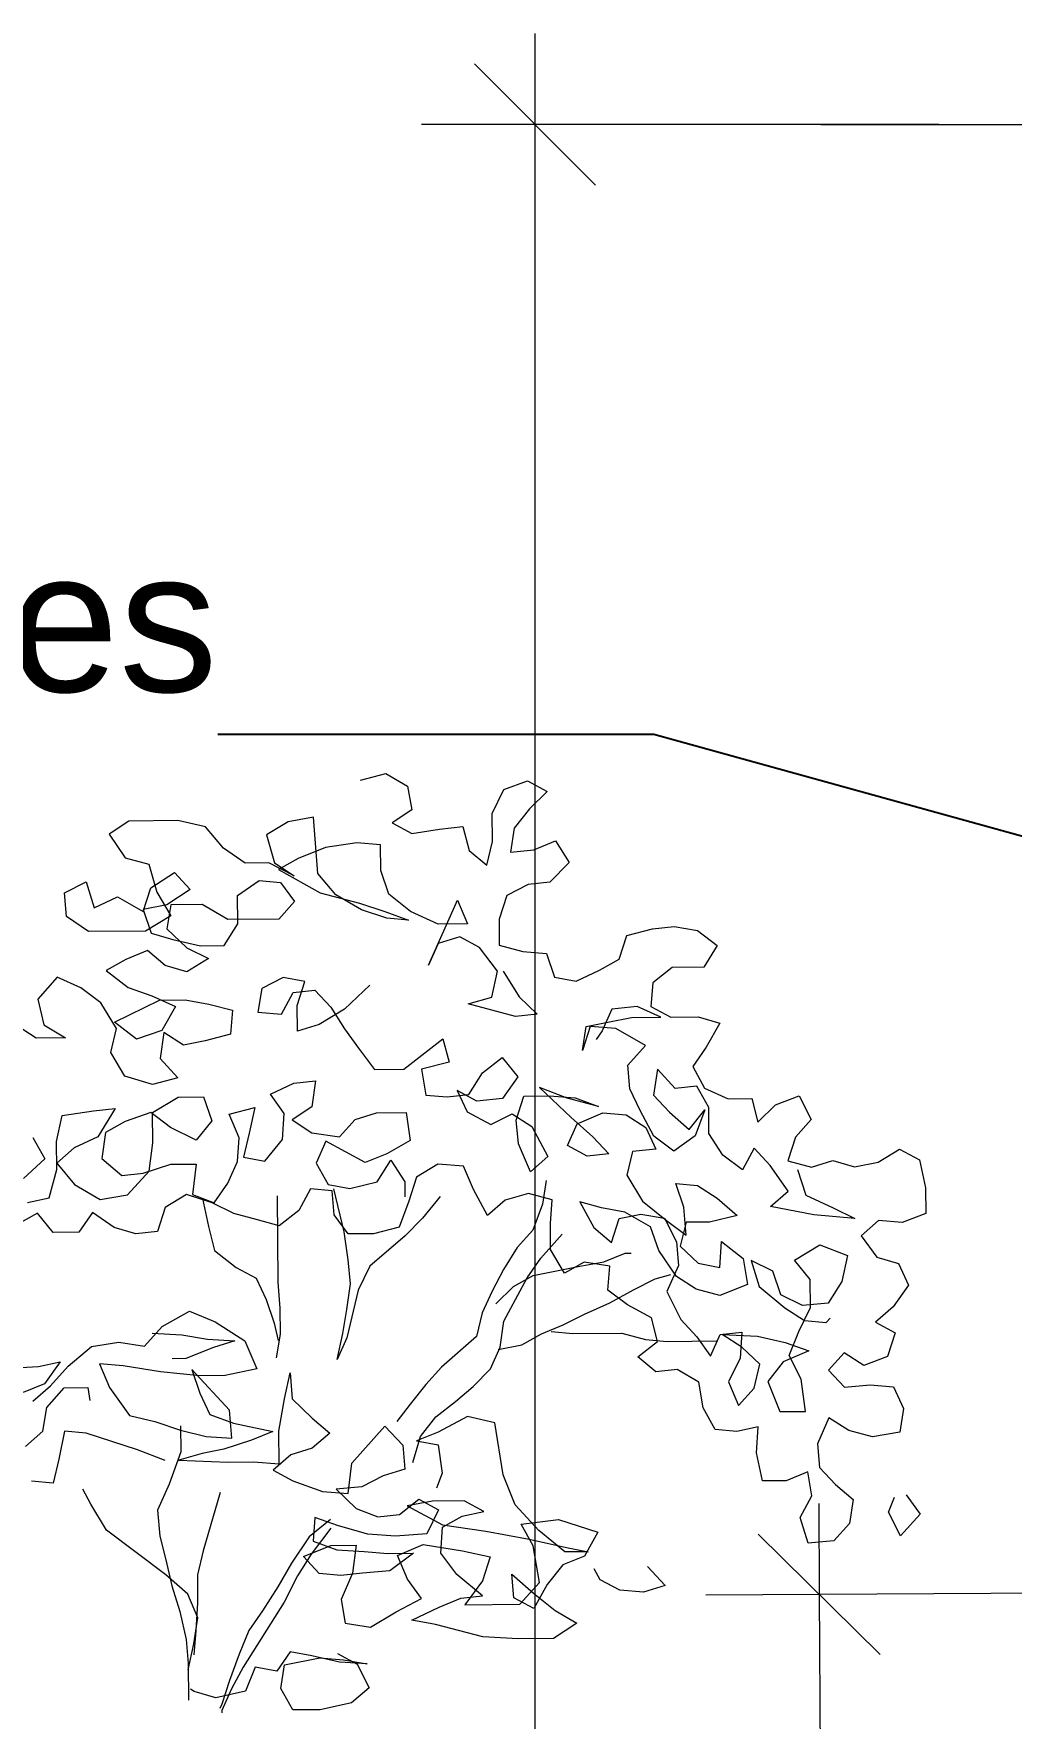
# Model space of a CAD drawing. Header units: millimetres. Extents: x 318905 to 439572, y -5133 to 105868.
# Drawn here: x 351567 to 352777, y 5661 to 7747 of the extents above; entities that cross this region are included whole.
import ezdxf

# ---------------------------------------------------------------- set-up
doc = ezdxf.new("R2010")
doc.units = ezdxf.units.MM
doc.header["$MEASUREMENT"] = 0
doc.linetypes.add('AStair_dashed', pattern=[1800, 800, -1000])
doc.layers.add('0_Stylo_No__98', color=154, linetype='Continuous', lineweight=0)
doc.layers.add('INTI_Etiquettes_Stylo_No__1', color=7, linetype='Continuous', lineweight=5)
doc.layers.add('2D -  Dessin général_Stylo_No__81', color=7, linetype='Continuous', lineweight=13, true_color=0x6a6a6a)
doc.layers.add('INTI_Agencement_Stylo_No__102', color=7, linetype='Continuous', lineweight=0, true_color=0xcccccc)
doc.styles.add('STYLE_GENERE_2', font='Arial')
doc.styles.add('STYLE_GENERE_3', font='')
doc.styles.get('STYLE_GENERE_3').set_extended_font_data('Arial')
doc.dimstyles.new('STYLE_GENERE__1', dxfattribs={"dimtxt": 200, "dimasz": 142.5, "dimexe": 0.18, "dimexo": 500, "dimgap": 0.09, "dimtad": 0, "dimtih": 1, "dimtoh": 1, "dimlfac": 0.001, "dimzin": 0, "dimdsep": 46, "dimtxsty": 'STYLE_GENERE_3', "dimblk": 'ARROWHEAD_6', "dimblk1": 'ARROWHEAD_6', "dimblk2": 'ARROWHEAD_6', "dimcen": 0.09, "dimclrd": 154, "dimclre": 154, "dimclrt": 154, "dimazin": 0, "dimtfac": 1, "dimtdec": 4, "dimtmove": 0, "dimatfit": 3, "dimfxl": 0, "dimtolj": 1, "dimtzin": 0, "dimarcsym": 0})
doc.dimstyles.new('STYLE_GENERE__3', dxfattribs={"dimtxt": 0.18, "dimasz": 182.4, "dimexe": 0.18, "dimexo": 0.0625, "dimgap": 0.09, "dimtad": 0, "dimtih": 1, "dimtoh": 1, "dimdec": 4, "dimzin": 0, "dimdsep": 46, "dimcen": 0.09, "dimadec": 0, "dimazin": 0, "dimtfac": 1, "dimtdec": 4, "dimtmove": 0, "dimatfit": 3, "dimldrblk": 'ARROWHEAD_5', "dimfxl": 0, "dimtolj": 1, "dimtzin": 0, "dimarcsym": 0})

# ---------------------------------------------------------------- blocks, each defined once
blk = doc.blocks.new('arbre6[1]', base_point=(351659.1, -542.5))
at = {"layer": 'INTI_Agencement_Stylo_No__102', "linetype": 'Continuous'}
for p, q in [((351971.5, 6822.6), (352003.1, 6830.9)), ((352003.1, 6830.9), (352030, 6815.1)), ((352030, 6815.1), (352035, 6785.7)), ((352134.8, 6781.3), (352149.2, 6810.8)), ((352149.2, 6810.8), (352178.3, 6821.8)), ((352178.3, 6821.8), (352202.7, 6808.6)), ((352202.7, 6808.6), (352181, 6787)), ((352035, 6785.7), (352010.8, 6769.4)), ((352135.1, 6746.5), (352134.8, 6781.3)), ((352181, 6787), (352161.7, 6762.8)), ((351684.8, 6771.8), (351660.6, 6755.6)), ((351745.7, 6772.4), (351684.8, 6771.8)), ((351779.8, 6764.7), (351745.7, 6772.4)), ((351801.9, 6738.1), (351779.8, 6764.7)), ((351881.9, 6770.9), (351855.3, 6754.6)), ((351913.5, 6776.6), (351881.9, 6770.9)), ((351916.2, 6739.1), (351913.5, 6776.6)), ((352010.8, 6769.4), (352035.3, 6756.3)), ((352035.3, 6756.3), (352069.3, 6761.9)), ((352069.3, 6761.9), (352098.4, 6764.9)), ((352098.4, 6764.9), (352106, 6735.5)), ((352161.7, 6762.8), (352157.1, 6733.3)), ((351660.6, 6755.6), (351680.3, 6726.3)), ((351855.3, 6754.6), (351865.2, 6719.9)), ((351928.4, 6739.2), (351894.4, 6725.6)), ((351918.9, 6707), (351916.2, 6739.1)), ((351967.2, 6744.9), (351928.4, 6739.2)), ((351996.4, 6742.5), (351967.2, 6744.9)), ((351996.7, 6710.4), (351996.4, 6742.5)), ((352128, 6717), (352135.1, 6746.5)), ((352186.2, 6736.2), (352212.9, 6747.2)), ((352212.9, 6747.2), (352230.1, 6720.6)), ((351680.3, 6726.3), (351709.6, 6718.5)), ((351709.6, 6718.5), (351719.6, 6683.8)), ((351828.8, 6719.6), (351801.9, 6738.1)), ((351858, 6719.9), (351828.8, 6719.6)), ((351889.7, 6704.1), (351858, 6719.9)), ((351865.2, 6719.9), (351889.7, 6704.1)), ((351894.4, 6725.6), (351870.2, 6711.9)), ((352106, 6735.5), (352128, 6717)), ((352157.1, 6733.3), (352186.2, 6736.2)), ((352230.1, 6720.6), (352206, 6696.2)), ((351712.2, 6689.1), (351741.3, 6708.1)), ((351741.3, 6708.1), (351760.9, 6686.9)), ((351819.3, 6679.4), (351846, 6698.3)), ((351846, 6698.3), (351872.7, 6695.9)), ((351870.2, 6711.9), (351921.5, 6683)), ((351941, 6680.5), (351918.9, 6707)), ((352006.6, 6681.1), (351996.7, 6710.4)), ((351605.2, 6682.8), (351631.9, 6696.4)), ((351607.9, 6653.4), (351605.2, 6682.8)), ((351631.9, 6696.4), (351641.9, 6664.4)), ((351641.9, 6664.4), (351671, 6678)), ((351671, 6678), (351702.7, 6659.6)), ((351702.7, 6659.6), (351712.2, 6689.1)), ((351719.6, 6683.8), (351736.8, 6654.5)), ((351760.9, 6686.9), (351731.8, 6667.9)), ((351819.6, 6644.6), (351819.3, 6679.4)), ((351872.7, 6695.9), (351889.9, 6672)), ((351921.5, 6683), (351970.2, 6670)), ((351972.7, 6662), (351941, 6680.5)), ((352033.5, 6659.9), (352006.6, 6681.1)), ((352152.6, 6679.7), (352143.1, 6650.2)), ((352179.3, 6693.3), (352152.6, 6679.7)), ((352206, 6696.2), (352179.3, 6693.3)), ((351731.8, 6667.9), (351702.7, 6662.3)), ((351702.7, 6662.3), (351712.6, 6632.9)), ((351736.7, 6667.9), (351732.1, 6638.4)), ((351775.6, 6668.3), (351736.7, 6667.9)), ((351807.4, 6649.8), (351775.6, 6668.3)), ((351889.9, 6672), (351870.6, 6650.4)), ((351970.2, 6670), (352001.9, 6659.6)), ((352004.4, 6651.6), (351972.7, 6662)), ((352001.9, 6659.6), (352031.2, 6649.2)), ((352067.7, 6644.1), (352033.5, 6659.9)), ((352055.9, 6593.2), (352091.8, 6673.8)), ((352091.8, 6673.8), (352104.2, 6644.5)), ((351634.8, 6634.9), (351607.9, 6653.4)), ((351705.3, 6635.5), (351634.8, 6634.9)), ((351736.8, 6654.5), (351705.3, 6635.5)), ((351732.1, 6638.4), (351756.6, 6614.6)), ((351802.8, 6617.7), (351819.6, 6644.6)), ((351870.6, 6650.4), (351807.4, 6649.8)), ((352031.2, 6649.2), (352004.4, 6651.6)), ((352104.2, 6644.5), (352067.7, 6644.1)), ((352143.1, 6650.2), (352143.3, 6618.1)), ((352301.4, 6630.2), (352332.9, 6638.5)), ((352332.9, 6638.5), (352359.7, 6641.4)), ((352359.7, 6641.4), (352388.9, 6636.3)), ((352388.9, 6636.3), (352413.3, 6617.8)), ((351712.6, 6632.9), (351739.5, 6625.1)), ((351739.5, 6625.1), (351773.6, 6617.4)), ((351756.6, 6614.6), (351783.4, 6601.4)), ((351773.6, 6617.4), (351802.8, 6617.7)), ((352067.9, 6620.1), (352055.9, 6593.2)), ((352094.6, 6628.3), (352067.9, 6620.1)), ((352119, 6615.2), (352094.6, 6628.3)), ((352141.1, 6585.9), (352119, 6615.2)), ((352143.3, 6618.1), (352172.6, 6610.3)), ((352291.8, 6600.7), (352301.4, 6630.2)), ((352413.3, 6617.8), (352396.5, 6590.9)), ((351681.3, 6600.5), (351657, 6586.9)), ((351707.9, 6611.4), (351681.3, 6600.5)), ((351730, 6592.9), (351707.9, 6611.4)), ((351756.8, 6585.1), (351730, 6592.9)), ((351783.4, 6601.4), (351756.8, 6585.1)), ((352172.6, 6610.3), (352201.8, 6607.9)), ((352201.8, 6607.9), (352211.7, 6578.5)), ((352267.6, 6587.1), (352291.8, 6600.7)), ((351596.3, 6578.3), (351572.2, 6551.3)), ((351625.6, 6565.2), (351596.3, 6578.3)), ((351657, 6586.9), (351684, 6565.7)), ((351876, 6578.2), (351849.4, 6564.5)), ((351902.8, 6573.1), (351876, 6578.2)), ((351893.3, 6543.5), (351902.8, 6573.1)), ((352134.1, 6553.7), (352141.1, 6585.9)), ((352148.4, 6586), (352168.1, 6554)), ((352211.7, 6578.5), (352238.5, 6573.4)), ((352238.5, 6573.4), (352267.6, 6587.1)), ((352357.6, 6590.6), (352333.4, 6571.6)), ((352396.5, 6590.9), (352357.6, 6590.6)), ((351572.2, 6551.3), (351579.7, 6519.3)), ((351650, 6546.7), (351625.6, 6565.2)), ((351684, 6565.7), (351713.2, 6555.3)), ((351713.2, 6555.3), (351742.5, 6542.2)), ((351849.4, 6564.5), (351844.7, 6535.1)), ((351873.9, 6532.6), (351888.3, 6559.5)), ((351888.3, 6559.5), (351915.1, 6562.5)), ((351915.1, 6562.5), (351934.7, 6541.2)), ((351983.1, 6568.4), (351951.7, 6538.7)), ((352104.9, 6545.4), (352134.1, 6553.7)), ((352168.1, 6554), (352190.2, 6532.8)), ((352333.4, 6571.6), (352331.2, 6542.1)), ((351669.7, 6514.7), (351650, 6546.7)), ((351667.3, 6522.7), (351723, 6550)), ((351723, 6550), (351754.6, 6550.3)), ((351742.5, 6542.2), (351725.7, 6512.6)), ((351754.6, 6550.3), (351783.8, 6545.2)), ((351783.8, 6545.2), (351813.1, 6537.4)), ((351813.1, 6537.4), (351810.9, 6508)), ((351844.7, 6535.1), (351873.9, 6532.6)), ((351893.6, 6511.4), (351893.3, 6543.5)), ((351951.7, 6538.7), (351920.3, 6519.7)), ((351934.7, 6541.2), (351951.9, 6514.6)), ((352163.4, 6529.9), (352104.9, 6545.4)), ((352190.2, 6532.8), (352163.4, 6529.9)), ((352282.6, 6539), (352270.6, 6512.1)), ((352314.2, 6542), (352282.6, 6539)), ((352343.5, 6528.9), (352314.2, 6542)), ((352331.2, 6542.1), (352355.6, 6529)), ((351570.1, 6503.1), (351545.6, 6519)), ((351579.7, 6519.3), (351606.6, 6503.5)), ((351662.7, 6485.2), (351669.7, 6514.7)), ((351694.2, 6501.6), (351667.3, 6522.7)), ((351725.7, 6512.6), (351694.2, 6501.6)), ((351728.2, 6509.9), (351723.5, 6477.8)), ((351752.6, 6494.1), (351728.2, 6509.9)), ((351920.3, 6519.7), (351893.6, 6511.4)), ((351951.9, 6514.6), (351969.1, 6490.7)), ((352256, 6517.4), (352246.5, 6487.8)), ((352246.5, 6487.8), (352251.1, 6517.3)), ((352251.1, 6517.3), (352277.8, 6522.9)), ((352287.6, 6515), (352256, 6517.4)), ((352270.6, 6512.1), (352263.4, 6501.4)), ((352277.8, 6522.9), (352307, 6528.5)), ((352324.3, 6493.9), (352287.6, 6515)), ((352307, 6528.5), (352343.5, 6528.9)), ((352355.6, 6529), (352389.7, 6529.3)), ((352389.7, 6529.3), (352416.5, 6521.5)), ((352416.5, 6521.5), (352399.7, 6491.9)), ((351606.6, 6503.5), (351570.1, 6503.1)), ((351779.3, 6499.7), (351752.6, 6494.1)), ((351810.9, 6508), (351779.3, 6499.7)), ((351969.1, 6490.7), (351988.8, 6464.1)), ((352025.3, 6464.4), (352073.6, 6502.3)), ((352073.6, 6502.3), (352081.2, 6473)), ((352302.6, 6469.6), (352324.3, 6493.9)), ((352399.7, 6491.9), (352382.8, 6467.7)), ((351679.9, 6455.9), (351662.7, 6485.2)), ((351723.5, 6477.8), (351745.6, 6453.9)), ((352081.2, 6473), (352047.2, 6464.6)), ((352122.6, 6459.9), (352146.8, 6478.9)), ((352146.8, 6478.9), (352166.4, 6455)), ((352305.2, 6440.2), (352302.6, 6469.6)), ((352382.8, 6467.7), (352397.6, 6441)), ((351714, 6445.5), (351679.9, 6455.9)), ((351745.6, 6453.9), (351714, 6445.5)), ((351860.1, 6433.5), (351889.2, 6447.1)), ((351889.2, 6447.1), (351915.9, 6450)), ((351915.9, 6450), (351911.3, 6417.9)), ((351988.8, 6464.1), (352025.3, 6464.4)), ((352047.2, 6464.6), (352052.3, 6432.5)), ((352105.8, 6433), (352122.6, 6459.9)), ((352166.4, 6455), (352147.2, 6428)), ((352339.1, 6464.6), (352334.5, 6432.4)), ((352361.2, 6440.7), (352339.1, 6464.6)), ((351714.3, 6410.8), (351745.8, 6429.8)), ((351745.8, 6429.8), (351777.4, 6430.1)), ((351777.4, 6430.1), (351787.4, 6400.7)), ((351877.3, 6409.5), (351860.1, 6433.5)), ((352052.3, 6432.5), (352079.1, 6430.1)), ((352079.1, 6430.1), (352105.8, 6433)), ((352115.6, 6425.1), (352091.2, 6438.2)), ((352091.2, 6438.2), (352103.5, 6411.6)), ((352147.2, 6428), (352115.6, 6425.1)), ((352164.4, 6401.4), (352173.9, 6431)), ((352173.9, 6431), (352205.5, 6431.3)), ((352227.4, 6428.8), (352193.3, 6441.9)), ((352193.3, 6441.9), (352232.5, 6404.7)), ((352205.5, 6431.3), (352237.2, 6428.9)), ((352266.4, 6418.4), (352227.4, 6428.8)), ((352237.2, 6428.9), (352266.4, 6418.4)), ((352317.6, 6413.5), (352305.2, 6440.2)), ((352334.5, 6432.4), (352354.1, 6411.2)), ((352387.9, 6443.6), (352361.2, 6440.7)), ((352402.7, 6417), (352387.9, 6443.6)), ((352397.6, 6441), (352426.9, 6427.9)), ((352426.9, 6427.9), (352456.1, 6428.2)), ((352456.1, 6428.2), (352463.6, 6398.8)), ((352485.4, 6420.4), (352514.5, 6431.4)), ((352514.5, 6431.4), (352529.3, 6402.1)), ((351595.4, 6374.9), (351602.4, 6407.1)), ((351602.4, 6407.1), (351641.3, 6412.8)), ((351641.3, 6412.8), (351668.1, 6415.7)), ((351668.1, 6415.7), (351646.4, 6380.7)), ((351711.9, 6410.7), (351680.3, 6399.7)), ((351736.3, 6392.2), (351711.9, 6410.7)), ((351714.6, 6373.3), (351714.3, 6410.8)), ((351809.2, 6408.9), (351840.8, 6417.2)), ((351821.6, 6379.6), (351809.2, 6408.9)), ((351840.8, 6417.2), (351833.7, 6385.1)), ((351875.1, 6377.4), (351877.3, 6409.5)), ((351911.3, 6417.9), (351887.1, 6401.6)), ((351964.9, 6402.3), (351991.6, 6410.6)), ((351991.6, 6410.6), (352028.1, 6410.9)), ((352028.1, 6410.9), (352033.2, 6376.2)), ((352103.5, 6411.6), (352132.8, 6395.8)), ((352132.8, 6395.8), (352159.5, 6409.4)), ((352159.5, 6409.4), (352183.9, 6393.6)), ((352239.9, 6396.8), (352271.4, 6410.4)), ((352271.4, 6410.4), (352300.6, 6408)), ((352300.6, 6408), (352325, 6392.2)), ((352334.8, 6381.6), (352317.6, 6413.5)), ((352354.1, 6411.2), (352378.6, 6390)), ((352378.6, 6390), (352397.8, 6414.3)), ((352397.8, 6414.3), (352385.9, 6382)), ((352402.9, 6384.9), (352402.7, 6417)), ((352463.6, 6398.8), (352485.4, 6420.4)), ((351656.1, 6386.1), (351651.5, 6354)), ((351680.3, 6399.7), (351656.1, 6386.1)), ((351768.1, 6376.4), (351736.3, 6392.2)), ((351787.4, 6400.7), (351768.1, 6376.4)), ((351833.7, 6385.1), (351826.6, 6355.6)), ((351887.1, 6401.6), (351911.5, 6385.8)), ((351911.5, 6385.8), (351945.6, 6380.7)), ((351945.6, 6380.7), (351964.9, 6402.3)), ((352167.1, 6372), (352164.4, 6401.4)), ((352183.9, 6393.6), (352203.7, 6356.3)), ((352227.9, 6369.9), (352239.9, 6396.8)), ((352232.5, 6404.7), (352259.4, 6380.9)), ((352325, 6392.2), (352337.4, 6365.5)), ((352420.2, 6358.2), (352402.9, 6384.9)), ((352529.3, 6402.1), (352510, 6380.5)), ((351566.1, 6380), (351580.9, 6353.3)), ((351595.6, 6340.1), (351595.4, 6374.9)), ((351617.3, 6367), (351595.6, 6348.1)), ((351646.4, 6380.7), (351617.3, 6367)), ((351710, 6338.4), (351714.6, 6373.3)), ((351819.4, 6350.1), (351821.6, 6379.6)), ((351853.4, 6350.4), (351875.1, 6377.4)), ((351928.6, 6375.2), (351916.7, 6348.3)), ((351977.5, 6348.9), (351928.6, 6375.2)), ((352033.2, 6376.2), (352004.2, 6359.8)), ((352181.9, 6337.4), (352167.1, 6372)), ((352252.3, 6356.7), (352227.9, 6369.9)), ((352259.4, 6380.9), (352279.1, 6359.6)), ((352337.4, 6365.5), (352308.2, 6362.6)), ((352359.3, 6363.1), (352334.8, 6381.6)), ((352385.9, 6382), (352359.3, 6363.1)), ((352459, 6366.6), (352444.6, 6339.7)), ((352478.6, 6345.4), (352459, 6366.6)), ((352510, 6380.5), (352500.5, 6350.9)), ((352612.4, 6349.3), (352639, 6365.6)), ((352639, 6365.6), (352663.5, 6352.4)), ((351580.9, 6353.3), (351554.4, 6329)), ((351595.6, 6348.1), (351617.7, 6321.5)), ((351651.5, 6354), (351676, 6332.8)), ((351702.7, 6335.7), (351736.7, 6346.7)), ((351736.7, 6346.7), (351768.3, 6347)), ((351768.3, 6347), (351763.7, 6309.5)), ((351807.4, 6323.3), (351819.4, 6350.1)), ((351826.6, 6355.6), (351853.4, 6350.4)), ((351916.7, 6348.3), (351931.5, 6321.7)), ((352004.2, 6359.8), (351977.5, 6348.9)), ((351992.3, 6324.9), (352009.1, 6351.9)), ((352009.1, 6351.9), (352026.3, 6325.2)), ((352067.5, 6347), (352040.9, 6330.7)), ((352099.2, 6344.6), (352067.5, 6347)), ((352111.5, 6315.3), (352099.2, 6344.6)), ((352203.7, 6356.3), (352181.9, 6337.4)), ((352279.1, 6359.6), (352252.3, 6356.7)), ((352308.2, 6362.6), (352301.1, 6333.1)), ((352444.6, 6339.7), (352420.2, 6358.2)), ((352500.8, 6313.5), (352478.6, 6345.4)), ((352500.5, 6350.9), (352529.7, 6343.2)), ((352529.7, 6343.2), (352556.4, 6351.5)), ((352556.4, 6351.5), (352583.2, 6343.7)), ((352583.2, 6343.7), (352612.4, 6349.3)), ((352663.5, 6352.4), (352671, 6317.7)), ((351586.2, 6305.2), (351595.6, 6340.1)), ((351676, 6332.8), (351702.7, 6335.7)), ((351683.4, 6308.8), (351710, 6338.4)), ((351790.6, 6299), (351807.4, 6323.3)), ((351931.5, 6321.7), (351958.3, 6316.6)), ((351958.3, 6316.6), (351992.3, 6324.9)), ((352026.3, 6325.2), (352026.5, 6306.5)), ((352040.9, 6330.7), (352031.4, 6301.2)), ((352201.5, 6326.8), (352196.8, 6297.3)), ((352301.1, 6333.1), (352320.8, 6301.1)), ((352372, 6293.6), (352362, 6322.9)), ((352362, 6322.9), (352388.8, 6320.5)), ((352512.7, 6340.3), (352522.7, 6308.3)), ((351559.5, 6299.6), (351586.2, 6305.2)), ((351617.7, 6321.5), (351649.4, 6303.1)), ((351649.4, 6303.1), (351683.4, 6308.8)), ((351756.4, 6309.4), (351729.8, 6293.1)), ((351788.1, 6299), (351756.4, 6309.4)), ((351763.7, 6309.5), (351790.6, 6299)), ((351775.9, 6304.2), (351783.5, 6269.5)), ((351868.3, 6307.8), (351869.1, 6200.7)), ((351909.6, 6316.2), (351895.2, 6289.3)), ((351936.4, 6313.7), (351909.6, 6316.2)), ((351939.1, 6284.3), (351936.4, 6313.7)), ((351951.4, 6263), (351938.8, 6316.4)), ((352031.4, 6301.2), (352019.4, 6269)), ((352070.2, 6306.9), (352048.5, 6279.9)), ((352128.8, 6283.3), (352111.5, 6315.3)), ((352150.6, 6302.3), (352128.8, 6283.3)), ((352179.7, 6310.6), (352150.6, 6302.3)), ((352208.9, 6302.8), (352179.7, 6310.6)), ((352206.7, 6273.3), (352208.9, 6302.8)), ((352320.8, 6301.1), (352350.2, 6277.3)), ((352388.8, 6320.5), (352413.3, 6304.7)), ((352413.3, 6304.7), (352437.7, 6283.5)), ((352479, 6294.5), (352500.8, 6313.5)), ((352522.7, 6308.3), (352556.9, 6292.6)), ((352671, 6317.7), (352671.3, 6285.6)), ((351571.7, 6286.3), (351547.5, 6272.7)), ((351591.4, 6262.4), (351571.7, 6286.3)), ((351639.8, 6286.9), (351623, 6262.7)), ((351666.7, 6268.5), (351639.8, 6286.9)), ((351729.8, 6293.1), (351720.3, 6263.6)), ((351815, 6285.9), (351788.1, 6299)), ((351844.2, 6278.1), (351815, 6285.9)), ((351895.2, 6289.3), (351871, 6270.3)), ((351956.3, 6260.4), (351939.1, 6284.3)), ((352048.5, 6279.9), (352026.8, 6258.3)), ((352196.8, 6297.3), (352184.9, 6265.1)), ((352269.8, 6292.6), (352243, 6300.4)), ((352243, 6300.4), (352260.3, 6268.5)), ((352299, 6287.6), (352269.8, 6292.6)), ((352291.8, 6279.5), (352318.5, 6285.1)), ((352330.8, 6269.1), (352299, 6287.6)), ((352318.5, 6285.1), (352347.8, 6280)), ((352347.8, 6280), (352362.6, 6250.7)), ((352374.7, 6258.8), (352372, 6293.6)), ((352437.7, 6283.5), (352403.7, 6275.1)), ((352532.6, 6284.3), (352479, 6294.5)), ((352583.7, 6279.4), (352532.6, 6284.3)), ((352556.9, 6292.6), (352583.7, 6279.4)), ((352671.3, 6285.6), (352642.1, 6274.6)), ((351623, 6262.7), (351591.4, 6262.4)), ((351693.5, 6260.7), (351666.7, 6268.5)), ((351720.3, 6263.6), (351693.5, 6260.7)), ((351783.5, 6269.5), (351791, 6240.1)), ((351871, 6270.3), (351844.2, 6278.1)), ((351956.5, 6228.3), (351951.4, 6263)), ((351987.9, 6260.7), (351956.3, 6260.4)), ((352019.4, 6269), (351987.9, 6260.7)), ((352184.9, 6265.1), (352165.6, 6243.5)), ((352194.9, 6230.4), (352221.4, 6260.1)), ((352207, 6241.2), (352206.7, 6273.3)), ((352260.3, 6268.5), (352282.3, 6249.9)), ((352282.3, 6249.9), (352291.8, 6279.5)), ((352340.8, 6239.8), (352330.8, 6269.1)), ((352350.2, 6277.3), (352374.7, 6258.8)), ((352374.6, 6274.9), (352367.5, 6245.4)), ((352403.7, 6275.1), (352374.6, 6274.9)), ((352612.9, 6277), (352591.2, 6258.1)), ((352642.1, 6274.6), (352612.9, 6277)), ((351791, 6240.1), (351817.9, 6219)), ((352026.8, 6258.3), (351983.3, 6220.5)), ((352165.6, 6243.5), (352148.8, 6216.6)), ((352224.2, 6211.9), (352207, 6241.2)), ((352362.9, 6207.8), (352340.8, 6239.8)), ((352362.6, 6250.7), (352365.2, 6221.2)), ((352367.5, 6245.4), (352389.5, 6224.1)), ((352416.3, 6219), (352418.5, 6251.2)), ((352418.5, 6251.2), (352445.4, 6230)), ((352508.7, 6227.9), (352540.2, 6246.9)), ((352540.2, 6246.9), (352574.3, 6233.8)), ((352591.2, 6258.1), (352610.8, 6231.5)), ((351817.9, 6219), (351842.3, 6205.8)), ((351959.1, 6198.8), (351956.5, 6228.3)), ((351983.3, 6220.5), (351968.9, 6190.9)), ((352178, 6206.2), (352194.9, 6230.4)), ((352212, 6214.5), (352241.2, 6220.1)), ((352248.4, 6225.5), (352224.2, 6211.9)), ((352241.2, 6220.1), (352272.8, 6225.8)), ((352280.1, 6220.5), (352248.4, 6225.5)), ((352272.8, 6225.8), (352299.4, 6236.7)), ((352277.9, 6191), (352280.1, 6220.5)), ((352299.4, 6236.7), (352306.7, 6236.8)), ((352365.2, 6221.2), (352350.9, 6189)), ((352389.5, 6224.1), (352416.3, 6219)), ((352445.4, 6230), (352450.5, 6197.9)), ((352482, 6214.3), (352455.2, 6227.4)), ((352455.2, 6227.4), (352465.2, 6195.4)), ((352528.3, 6204), (352508.7, 6227.9)), ((352574.3, 6233.8), (352567.3, 6201.7)), ((352610.8, 6231.5), (352637.7, 6223.7)), ((352637.7, 6223.7), (352650, 6197.1)), ((351842.3, 6205.8), (351854.7, 6179.1)), ((351869.1, 6200.7), (351871.8, 6168.6)), ((351954.5, 6166.7), (351959.1, 6198.8)), ((352148.8, 6216.6), (352134.4, 6189.7)), ((352149.2, 6152.4), (352178, 6206.2)), ((352161.1, 6195.3), (352185.3, 6208.9)), ((352185.3, 6208.9), (352212, 6214.5)), ((352309.5, 6191.3), (352336.2, 6204.9)), ((352336.2, 6204.9), (352355.6, 6210.4)), ((352387.3, 6192), (352362.9, 6207.8)), ((352450.5, 6197.9), (352416.6, 6184.2)), ((352492, 6184.9), (352482, 6214.3)), ((352528.6, 6169.2), (352528.3, 6204)), ((352567.3, 6201.7), (352550.5, 6174.7)), ((352650, 6197.1), (352630.8, 6170.1)), ((351854.7, 6179.1), (351864.6, 6149.8)), ((351968.9, 6190.9), (351954.8, 6131.9)), ((352134.4, 6189.7), (352122.4, 6162.8)), ((352139.3, 6173.7), (352161.1, 6195.3)), ((352302.3, 6172.5), (352277.9, 6191)), ((352280.4, 6175), (352309.5, 6191.3)), ((352350.9, 6189), (352368.2, 6154.4)), ((352416.6, 6184.2), (352387.3, 6192)), ((352465.2, 6195.4), (352497, 6168.9)), ((352518.8, 6171.8), (352492, 6184.9)), ((351726, 6145.9), (351759.9, 6164.9)), ((351759.9, 6164.9), (351791.7, 6151.8)), ((351871.8, 6168.6), (351872, 6136.5)), ((351949.9, 6137.2), (351954.5, 6166.7)), ((352122.4, 6162.8), (352115.3, 6133.3)), ((352222.3, 6147.7), (352248.9, 6161.3)), ((352248.9, 6161.3), (352280.4, 6175)), ((352331.7, 6156.7), (352302.3, 6172.5)), ((352339.2, 6127.3), (352331.7, 6156.7)), ((352497, 6168.9), (352521.4, 6153.1)), ((352514.2, 6139.6), (352528.6, 6169.2)), ((352550.5, 6174.7), (352518.8, 6171.8)), ((352548.2, 6150.6), (352553, 6156)), ((352630.8, 6170.1), (352609, 6151.2)), ((351704.3, 6121.6), (351726, 6145.9)), ((351713.9, 6137.7), (351750.4, 6135.4)), ((351750.4, 6135.4), (351782.1, 6130.3)), ((351791.7, 6151.8), (351828.3, 6128.1)), ((351864.6, 6149.8), (351869.7, 6128.4)), ((351872, 6136.5), (351867.4, 6107)), ((351942.8, 6105), (351949.9, 6137.2)), ((352144.6, 6120.2), (352149.2, 6152.4)), ((352171.4, 6123.1), (352195.6, 6136.7)), ((352195.6, 6136.7), (352222.3, 6147.7)), ((352207.7, 6139.5), (352234.5, 6137.1)), ((352234.5, 6137.1), (352295.3, 6137.6)), ((352295.3, 6137.6), (352324.6, 6129.9)), ((352368.2, 6154.4), (352387.8, 6133.1)), ((352405, 6109.2), (352416.9, 6136.1)), ((352416.9, 6136.1), (352443.7, 6139)), ((352443.8, 6120.2), (352419.4, 6136.1)), ((352419.4, 6136.1), (352463.2, 6133.8)), ((352443.7, 6139), (352441.5, 6106.8)), ((352463.2, 6133.8), (352497.3, 6126.1)), ((352502.3, 6110.1), (352514.2, 6139.6)), ((352521.4, 6153.1), (352548.2, 6150.6)), ((352609, 6151.2), (352633.4, 6138)), ((352633.4, 6138), (352623.9, 6108.5)), ((351609.6, 6096.6), (351638.6, 6121)), ((351638.6, 6121), (351672.6, 6126.6)), ((351672.6, 6126.6), (351704.3, 6121.6)), ((351789.5, 6119.7), (351755.5, 6106)), ((351782.1, 6130.3), (351816.2, 6127.9)), ((351816.2, 6127.9), (351789.5, 6119.7)), ((351828.3, 6128.1), (351843.2, 6093.4)), ((351954.8, 6131.9), (351942.8, 6105)), ((352115.3, 6133.3), (352071.8, 6095.5)), ((352132.7, 6093.3), (352144.6, 6120.2)), ((352142.2, 6117.5), (352171.4, 6123.1)), ((352315, 6108.4), (352339.2, 6127.3)), ((352324.6, 6129.9), (352351.3, 6127.4)), ((352351.3, 6127.4), (352412.1, 6128)), ((352387.8, 6133.1), (352405, 6109.2)), ((352465.9, 6099), (352443.8, 6120.2)), ((352526.6, 6115.6), (352495, 6102)), ((352497.3, 6126.1), (352526.6, 6115.6)), ((352570.4, 6113.4), (352551.1, 6091.8)), ((352594.8, 6097.5), (352570.4, 6113.4)), ((351519.6, 6093.1), (351573.1, 6096.3)), ((351573.1, 6096.3), (351599.9, 6101.9)), ((351599.9, 6101.9), (351580.6, 6075)), ((351587.9, 6072.3), (351609.6, 6096.6)), ((351677.7, 6097.2), (351648.5, 6099.7)), ((351648.5, 6099.7), (351660.9, 6070.3)), ((351724, 6089.6), (351677.7, 6097.2)), ((351755.5, 6106), (351738.5, 6105.8)), ((351809.5, 6042.2), (351762.9, 6092.7)), ((351762.9, 6092.7), (351772.9, 6063.3)), ((351843.2, 6093.4), (351804.3, 6085)), ((352071.8, 6095.5), (352052.5, 6073.9)), ((352110.9, 6071.7), (352132.7, 6093.3)), ((352337, 6089.8), (352315, 6108.4)), ((352363.8, 6092.7), (352337, 6089.8)), ((352390.6, 6076.9), (352363.8, 6092.7)), ((352441.5, 6106.8), (352427.1, 6077.3)), ((352458.8, 6069.5), (352465.9, 6099)), ((352495, 6102), (352475.8, 6077.7)), ((352517.1, 6080.8), (352502.3, 6110.1)), ((352623.9, 6108.5), (352594.8, 6097.5)), ((351580.6, 6075), (351553.9, 6064)), ((351566.2, 6053.4), (351587.9, 6072.3)), ((351772.7, 6084.7), (351724, 6089.6)), ((351804.3, 6085), (351772.7, 6084.7)), ((351877.5, 6056.2), (351884.6, 6088.4)), ((351884.6, 6088.4), (351887.2, 6056.3)), ((352052.5, 6073.9), (352033.2, 6049.6)), ((352089.2, 6052.8), (352110.9, 6071.7)), ((352395.7, 6044.9), (352390.6, 6076.9)), ((352427.1, 6077.3), (352439.5, 6047.9)), ((352475.8, 6077.7), (352490.6, 6040.4)), ((352522.3, 6040.6), (352517.1, 6080.8)), ((352551.1, 6091.8), (352570.7, 6070.5)), ((352570.7, 6070.5), (352602.3, 6073.5)), ((352602.3, 6073.5), (352631.5, 6071.1)), ((351583.2, 6045.5), (351605, 6069.8)), ((351605, 6069.8), (351634.1, 6070.1)), ((351634.1, 6070.1), (351636.7, 6054.1)), ((351660.9, 6070.3), (351685.5, 6035.8)), ((351772.9, 6063.3), (351785.2, 6036.7)), ((351870.5, 6016), (351877.5, 6056.2)), ((351887.2, 6056.3), (351911.7, 6032.4)), ((352065, 6033.8), (352089.2, 6052.8)), ((352439.5, 6047.9), (352458.8, 6069.5)), ((352631.5, 6071.1), (352643.9, 6044.4)), ((351578.6, 6016.1), (351583.2, 6045.5)), ((351685.5, 6035.8), (351717.2, 6028)), ((351785.2, 6036.7), (351814.5, 6026.2)), ((351812.2, 6007.5), (351809.5, 6042.2)), ((351911.7, 6032.4), (351933.8, 6013.9)), ((352033.2, 6049.6), (352016.4, 6028)), ((352045.7, 6009.6), (352065, 6033.8)), ((352103.9, 6034.2), (352067.6, 6015.1)), ((352138, 6026.5), (352103.9, 6034.2)), ((352410.5, 6018.2), (352395.7, 6044.9)), ((352490.6, 6040.4), (352522.3, 6040.6)), ((352551.5, 6032.9), (352537.2, 6000.6)), ((352576, 6017), (352551.5, 6032.9)), ((352643.9, 6044.4), (352639.2, 6014.9)), ((351556.8, 5997.1), (351578.6, 6016.1)), ((351605.4, 6016.3), (351598.3, 5981.4)), ((351632.1, 6013.9), (351605.4, 6016.3)), ((351695.5, 5993), (351632.1, 6013.9)), ((351717.2, 6028), (351748.9, 6017.6)), ((351748.8, 6022.9), (351749.1, 5990.8)), ((351748.9, 6017.6), (351780.6, 6009.8)), ((351780.6, 6009.8), (351812.2, 6007.5)), ((351814.5, 6026.2), (351863.2, 6015.9)), ((351863.2, 6015.9), (351836.5, 6005)), ((351870.8, 5975.9), (351870.5, 6016)), ((351933.8, 6013.9), (351912, 5995)), ((351960.8, 5976.7), (352001.8, 6022.6)), ((352001.8, 6022.6), (352023.9, 5998.7)), ((352036.2, 5977.4), (352045.7, 6009.6)), ((352067.6, 6015.1), (352040.9, 6004.2)), ((352148.2, 5962.3), (352138, 6026.5)), ((352437.3, 6015.8), (352410.5, 6018.2)), ((352464, 6021.4), (352437.3, 6015.8)), ((352461.8, 5989.2), (352464, 6021.4)), ((352605.2, 6009.3), (352576, 6017)), ((352639.2, 6014.9), (352605.2, 6009.3)), ((351729.7, 5979.9), (351695.5, 5993)), ((351749.1, 5990.8), (351734.8, 5950.5)), ((351775.8, 5988.4), (351746.7, 5980.1)), ((351802.6, 5994), (351775.8, 5988.4)), ((351836.5, 6005), (351802.6, 5994)), ((351912, 5995), (351885.3, 5986.7)), ((352023.9, 5998.7), (352026.5, 5969.2)), ((352040.9, 6004.2), (352067.7, 5999.1)), ((352067.7, 5999.1), (352072.8, 5964.3)), ((352469.4, 5954.5), (352461.8, 5989.2)), ((352537.2, 6000.6), (352539.8, 5971.2)), ((351598.3, 5981.4), (351591.2, 5951.9)), ((351746.7, 5980.1), (351807.5, 5978)), ((351807.5, 5978), (351839.2, 5978.3)), ((351839.2, 5978.3), (351870.8, 5975.9)), ((351885.3, 5986.7), (351863.6, 5967.8)), ((351863.6, 5967.8), (351888, 5954.6)), ((351956.2, 5939.2), (351960.8, 5976.7)), ((352026.5, 5969.2), (351999.8, 5961)), ((352539.8, 5971.2), (352559.4, 5950)), ((351591.2, 5951.9), (351564.5, 5954.4)), ((351734.8, 5950.5), (351720.4, 5918.3)), ((351888, 5954.6), (351924.6, 5941.6)), ((351973.2, 5947.4), (351941.6, 5944.4)), ((351999.8, 5961), (351973.2, 5947.4)), ((352072.8, 5964.3), (352065.6, 5945.5)), ((352163.1, 5925), (352148.2, 5962.3)), ((352498.6, 5954.8), (352469.4, 5954.5)), ((352525.3, 5965.7), (352498.6, 5954.8)), ((352530.3, 5936.3), (352525.3, 5965.7)), ((352559.4, 5950), (352581.5, 5931.4)), ((351637.7, 5925.6), (351627.8, 5944.2)), ((351657.4, 5893.6), (351637.7, 5925.6)), ((351798.1, 5940.4), (351776.7, 5868)), ((351924.6, 5941.6), (351956.2, 5939.2)), ((351941.6, 5944.4), (351966.1, 5920.5)), ((352019.7, 5913), (352043.9, 5931.9)), ((352060.9, 5929.4), (352029.3, 5923.8)), ((352043.9, 5931.9), (352068.3, 5918.8)), ((352099.8, 5929.8), (352060.9, 5929.4)), ((352124.2, 5916.6), (352099.8, 5929.8)), ((352515.9, 5909.4), (352530.3, 5936.3)), ((352581.5, 5931.4), (352576.8, 5902)), ((352625.4, 5915.8), (352632.5, 5934.6)), ((352647.1, 5937.4), (352664.3, 5913.5)), ((351720.4, 5918.3), (351723.1, 5886.2)), ((351934.6, 5906.9), (351908, 5885.2)), ((351915.1, 5909.4), (351912.9, 5879.9)), ((351944.4, 5898.9), (351915.1, 5909.4)), ((351966.1, 5920.5), (351992.9, 5910.1)), ((351992.9, 5910.1), (352019.7, 5913)), ((352029.3, 5923.8), (352073.3, 5900.1)), ((352068.3, 5918.8), (352053.9, 5889.2)), ((352073.3, 5897.4), (352097.5, 5911)), ((352097.5, 5911), (352124.2, 5916.6)), ((352192.5, 5893.1), (352163.1, 5925)), ((352170.6, 5901), (352216.8, 5906.7)), ((352216.8, 5906.7), (352265.5, 5891.1)), ((352525.9, 5877.4), (352515.9, 5909.4)), ((352640.2, 5886.5), (352625.4, 5915.8)), ((352664.3, 5913.5), (352640.2, 5886.5)), ((351730.7, 5838.1), (351657.4, 5893.6)), ((351723.1, 5886.2), (351730.6, 5856.8)), ((351908, 5885.2), (351886.3, 5852.9)), ((351934.7, 5896.1), (351910.6, 5863.8)), ((351980.9, 5888.5), (351944.4, 5898.9)), ((352015, 5886.2), (351980.9, 5888.5)), ((352053.9, 5889.2), (352015, 5886.2)), ((352071.1, 5865.3), (352073.3, 5897.4)), ((352073.3, 5900.1), (352126.9, 5892.5)), ((352126.9, 5892.5), (352180.4, 5882.3)), ((352185.4, 5874.3), (352170.6, 5901)), ((352224.4, 5866.6), (352192.5, 5893.1)), ((352265.5, 5891.1), (352248.7, 5861.5)), ((352576.8, 5902), (352557.5, 5880.4)), ((351776.7, 5868), (351769.7, 5838.4)), ((351910.6, 5863.8), (351893.7, 5836.9)), ((351900.9, 5861), (351934.8, 5874.7)), ((351912.9, 5879.9), (351942.2, 5869.4)), ((351934.8, 5874.7), (351966.4, 5875)), ((351942.2, 5869.4), (351976.2, 5867.1)), ((351966.4, 5875), (351961.8, 5840.2)), ((351976.2, 5867.1), (352005.4, 5864.7)), ((352005.4, 5864.7), (352037.1, 5865)), ((352037.1, 5865), (352008, 5843.3)), ((352017.6, 5862.1), (352049.1, 5875.8)), ((352049.1, 5875.8), (352097.8, 5868.2)), ((352090.8, 5838.7), (352071.1, 5865.3)), ((352097.8, 5868.2), (352132, 5860.5)), ((352180.4, 5882.3), (352226.7, 5872)), ((352193, 5828.9), (352185.4, 5874.3)), ((352253.5, 5866.9), (352224.4, 5866.6)), ((352226.7, 5872), (352253.5, 5866.9)), ((352557.5, 5880.4), (352525.9, 5877.4)), ((351730.6, 5856.8), (351738.1, 5824.8)), ((351886.3, 5852.9), (351869.5, 5823.3)), ((351920.5, 5839.8), (351900.9, 5861)), ((352008, 5843.3), (351974, 5840.3)), ((352030, 5832.8), (352017.6, 5862.1)), ((352132, 5860.5), (352122.5, 5830.9)), ((352222, 5850.6), (352202.8, 5826.3)), ((352248.7, 5861.5), (352222, 5850.6)), ((352268.4, 5832.2), (352261, 5845.6)), ((352326.7, 5848.8), (352348.7, 5824.9)), ((351757.7, 5814.2), (351730.7, 5838.1)), ((351738.1, 5824.8), (351748.1, 5792.7)), ((351769.7, 5838.4), (351769.9, 5803.6)), ((351869.5, 5823.3), (351850.3, 5793.7)), ((351893.7, 5836.9), (351877, 5804.6)), ((351947.3, 5837.4), (351920.5, 5839.8)), ((351974, 5840.3), (351947.3, 5837.4)), ((351961.8, 5840.2), (351947.5, 5807.9)), ((352047.2, 5808.8), (352030, 5832.8)), ((352122.6, 5812.2), (352090.8, 5838.7)), ((352122.5, 5830.9), (352100.8, 5801.3)), ((352161.5, 5809.9), (352158.9, 5839.3)), ((352158.9, 5839.3), (352185.8, 5815.4)), ((352168.9, 5801.9), (352193, 5828.9)), ((352202.8, 5826.3), (352186, 5796.7)), ((352292.8, 5819.1), (352268.4, 5832.2)), ((352348.7, 5824.9), (352322, 5816.7)), ((351770.1, 5784.9), (351757.7, 5814.2)), ((351769.9, 5803.6), (351767.8, 5768.8)), ((351877, 5804.6), (351826.5, 5723.9)), ((351947.5, 5807.9), (351952.6, 5778.5)), ((352015.7, 5792.5), (352047.2, 5808.8)), ((352069.2, 5798.3), (352095.9, 5809.3)), ((352095.9, 5809.3), (352122.6, 5812.2)), ((352100.8, 5801.3), (352168.9, 5801.9)), ((352186, 5796.7), (352161.5, 5809.9)), ((352185.8, 5815.4), (352212.7, 5794.3)), ((352322, 5816.7), (352292.8, 5819.1)), ((351748.1, 5792.7), (351755.7, 5758)), ((351765.4, 5752.8), (351770.1, 5784.9)), ((351850.3, 5793.7), (351833.4, 5769.4)), ((351984.2, 5773.5), (352015.7, 5792.5)), ((352035.2, 5782), (352069.2, 5798.3)), ((352064.5, 5776.9), (352035.2, 5782)), ((352212.7, 5794.3), (352239.6, 5778.5)), ((351767.8, 5768.8), (351765.5, 5739.4)), ((351833.4, 5769.4), (351821.5, 5739.9)), ((351952.6, 5778.5), (351984.2, 5773.5)), ((352123, 5761.3), (352064.5, 5776.9)), ((352166.8, 5759.1), (352123, 5761.3)), ((352210.6, 5759.5), (352166.8, 5759.1)), ((352239.6, 5778.5), (352210.6, 5759.5)), ((351755.7, 5758), (351758.3, 5728.6)), ((351758.4, 5720.6), (351765.4, 5752.8)), ((351821.5, 5739.9), (351809.6, 5707.6)), ((351884.7, 5743.1), (351867.9, 5718.9)), ((351911.5, 5738), (351884.7, 5743.1)), ((351945.6, 5730.3), (351911.5, 5738)), ((351943.1, 5741), (351967.5, 5727.8)), ((351758.3, 5728.6), (351758.7, 5683.1)), ((351826.5, 5723.9), (351812.1, 5697)), ((351841.1, 5724), (351829.1, 5694.4)), ((351867.9, 5718.9), (351841.1, 5724)), ((351872.9, 5697.5), (351877.5, 5727)), ((351877.5, 5727), (351921.3, 5735.4)), ((351921.3, 5735.4), (351950.5, 5733)), ((351979.7, 5727.9), (351945.6, 5730.3)), ((351950.5, 5733), (351979.7, 5727.9)), ((351967.5, 5727.8), (351982.3, 5698.5)), ((351765.9, 5693.9), (351761, 5696.5)), ((351809.6, 5707.6), (351800.1, 5678.1)), ((351812.1, 5697), (351800.1, 5670.1)), ((351887.7, 5670.9), (351872.9, 5697.5)), ((351982.3, 5698.5), (351960.6, 5679.6)), ((351792.7, 5686.1), (351765.9, 5693.9)), ((351829.1, 5694.4), (351792.7, 5686.1)), ((351800.1, 5678.1), (351797.7, 5672.7)), ((351960.6, 5679.6), (351921.7, 5671.2)), ((351800.1, 5670.1), (351800.1, 5667.4)), ((351921.7, 5671.2), (351887.7, 5670.9))]:
    blk.add_line(p, q, dxfattribs=at)
blk = doc.blocks.new('*D124')
at = {"layer": '0_Stylo_No__98', "linetype": 'Continuous'}
for p, q in [((352187.7, 7634.5), (352187.7, 7747)), ((352262.7, 7559.5), (352112.7, 7709.5)), ((352687.7, 7634.5), (352047.1, 7634.5)), ((352187.7, 3678.3), (352187.7, 7634.5)), ((352187.7, -552.4), (352187.7, 3403.7)), ((352112.7, -477.4), (352262.7, -627.4)), ((352328.3, -552.4), (351687.7, -552.4)), ((352187.7, -664.9), (352187.7, -552.4))]:
    blk.add_line(p, q, dxfattribs=at)
at = {"layer": '0_Stylo_No__98', "insert": (351920.8, 3441), "char_height": 200, "attachment_point": 7, "style": 'STYLE_GENERE_3'}
blk.add_mtext('\\A1;{\\pql;\\fArial|b0|i0|c0|p34;8,19}', dxfattribs=at)
blk = doc.blocks.new('ARROWHEAD_6')
at = {"color": 0, "linetype": 'Continuous', "lineweight": 0}
for p, q in [((-0.5, -0.5), (0.5, 0.5)), ((0, 0), (-1, 0))]:
    blk.add_line(p, q, dxfattribs=at)
blk = doc.blocks.new('*D125')
at = {"layer": '0_Stylo_No__98', "linetype": 'Continuous'}
for p, q in [((352538.8, 5926.7), (352539.5, 5814.2)), ((352614.9, 5739.7), (352464, 5888.8)), ((352398.9, 5813.4), (353039.5, 5817.1)), ((352539.5, 5814.2), (352557.2, 2763.2)), ((352558.8, 2488.5), (352576.6, -562.5)), ((352501.1, -488), (352652, -637.1)), ((352435.9, -563.3), (353076.6, -559.6)), ((352576.6, -562.5), (352577.2, -675))]:
    blk.add_line(p, q, dxfattribs=at)
at = {"layer": '0_Stylo_No__98', "insert": (352291.1, 2525.9), "char_height": 200, "attachment_point": 7, "style": 'STYLE_GENERE_3'}
blk.add_mtext('\\A1;{\\pql;\\fArial|b0|i0|c0|p34;6,38}', dxfattribs=at)
blk = doc.blocks.new('ARROWHEAD_5')
at = {"linetype": 'Continuous', "lineweight": 0}
blk.add_hatch(color=0, dxfattribs=at).paths.add_polyline_path([(-1, 0.2679), (0, 0), (-1, -0.2679)])
at = {"color": 0, "linetype": 'Continuous', "lineweight": 0}
blk.add_line((0, 0), (-1, 0), dxfattribs=at)

msp = doc.modelspace()

# ---------------------------------------------------------------- linework, layer by layer
at = {"layer": '2D -  Dessin général_Stylo_No__81', "linetype": 'AStair_dashed'}
msp.add_line((352541.583, 7634.329), (354349.368, 7634.316), dxfattribs=at)

# ---------------------------------------------------------------- block references
at = {"layer": 'INTI_Agencement_Stylo_No__102', "linetype": 'Continuous'}
msp.add_blockref('arbre6[1]', (351659.099, -542.456), dxfattribs=at)

# ---------------------------------------------------------------- texts
at = {"layer": 'INTI_Etiquettes_Stylo_No__1', "linetype": 'Continuous', "insert": (351794.896, 6879.185), "char_height": 175, "attachment_point": 9, "style": 'STYLE_GENERE_2'}
msp.add_mtext('\\A1;{\\pqr;\\fArial|b0|i0|c0|p34;Tuiles terre cuite rouges}', dxfattribs=at)

# ---------------------------------------------------------------- dimensions: what is measured, and where the dimension line sits
at = {"color": 154, "linetype": 'Continuous', "lineweight": 0}
for base, p1, p2, angle, picture, middle in [((352187.679, 7634.463), (352187.679, -552.434), (369844.465, 7634.463), 90, '*D124', (352215.877, 3541.014)), ((352576.567, -562.52), (354049.368, 5823.012), (352576.567, -562.52), 270.333193, '*D125', (352586.224, 2625.856))]:
    dim = msp.add_linear_dim(base=base, p1=p1, p2=p2, angle=angle, dimstyle='STYLE_GENERE__1', dxfattribs=at)
    dim.commit()
    dim.dimension.update_dxf_attribs({"geometry": picture, "text_midpoint": middle, "dimtype": 160})

# ---------------------------------------------------------------- leaders
at = {"layer": 'INTI_Etiquettes_Stylo_No__1', "linetype": 'Continuous', "annotation_type": 0, "has_hookline": 1, "hookline_direction": 1, "text_width": 2609.72}
msp.add_leader([(354276.781, 6340.206), (352334.896, 6879.185), (351794.986, 6879.185)], dimstyle='STYLE_GENERE__3', dxfattribs=at)

doc.saveas('drawing.dxf')
